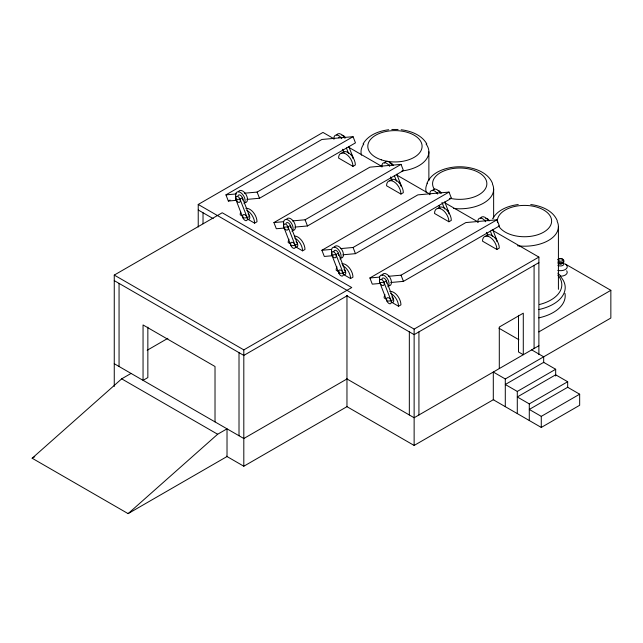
<?xml version="1.0" encoding="UTF-8"?>
<svg xmlns="http://www.w3.org/2000/svg" width="643" height="643" viewBox="0 0 643 643"><rect width="100%" height="100%" fill="white"/><g stroke="black" fill="none" stroke-linecap="round" stroke-linejoin="round"><path stroke-width="0.96" d="M426.96 183.263C429.91 175.981 437.103 171.424 444.329 169.141M363.054 143.96C368.206 134.934 378.872 130.995 388.685 129.741M492.594 218.749C497.746 209.731 508.42 205.784 518.234 204.53M128.11 513.628L217.639 434.242L227.019 428.825L227.019 456.53L128.11 513.628L32.15 458.234L121.68 378.84L131.059 373.422M198.229 227.011L198.229 204.45L322.971 132.426L333.379 138.438M237.106 200.262L228.345 201.05L225.942 194.869L321.902 139.467L353.063 136.678L355.466 142.867L259.507 198.261L246.848 199.394M228.345 201.05L230.073 200.053M240.008 199.153L242.403 197.763L249.605 216.313L247.201 217.696L243.046 218.073L235.852 199.523L240.008 199.153L247.201 217.696M244.444 193.213L257.112 192.08L353.063 136.678M114.261 275.083L222.221 212.761L351.761 287.55L243.81 349.88L114.261 275.083L114.261 386.483M247.828 219.239L254.604 223.145L257.007 221.763A10.175 5.875 60 0 0 253.229 212.278A10.175 5.875 60 0 0 245.867 208.38M352.959 166.36A10.175 5.875 60 0 0 345.765 153.894A10.175 5.875 60 0 0 338.572 158.049L352.959 166.36L355.362 164.978A10.175 5.875 60 0 0 349.864 153.733A10.175 5.875 60 0 0 341.771 153.315M284.118 228.056L276.321 228.747L273.926 222.566L369.886 167.164L401.047 164.383L403.442 170.564L307.483 225.966L294.824 227.1M287.984 226.85L290.387 225.468L297.58 244.01L295.185 245.401L291.03 245.771L283.828 227.22L287.984 226.85L295.185 245.401M292.428 220.911L305.087 219.785L401.047 164.383M295.812 246.936L302.58 250.85L304.983 249.468A10.175 5.875 60 0 0 294.478 236.021M400.943 194.065A10.175 5.875 60 0 0 393.741 181.599A10.175 5.875 60 0 0 386.547 185.755L400.943 194.065L403.338 192.675A10.175 5.875 60 0 0 397.84 181.43A10.175 5.875 60 0 0 389.746 181.013M147.159 350.282L167.863 338.322M333.066 255.665L324.305 256.453L321.902 250.264L417.862 194.869L449.023 192.08L451.426 198.261L355.466 253.663L342.807 254.797M335.967 254.548L338.363 253.165L345.556 271.716L343.161 273.098L339.006 273.468L331.812 254.925L335.967 254.548L343.161 273.098M340.404 248.616L353.063 247.483L449.023 192.08M32.15 458.234L34.754 456.731M343.788 274.641L350.564 278.548L352.959 277.165A10.175 5.875 60 0 0 349.189 267.681A10.175 5.875 60 0 0 341.827 263.783M448.918 221.763A10.175 5.875 60 0 0 441.725 209.296A10.175 5.875 60 0 0 434.523 213.452L448.918 221.763L451.322 220.38A10.175 5.875 60 0 0 445.824 209.128A10.175 5.875 60 0 0 437.73 208.718M380.069 283.45L372.281 284.15L369.886 277.969L465.837 222.566L497.007 219.785L499.402 225.966L403.442 281.369L390.783 282.494M347.445 295.587L243.81 355.418L114.261 280.629M383.943 282.253L386.339 280.862L393.54 299.413L391.137 300.803L386.982 301.173L379.788 282.623L383.943 282.253L391.137 300.803M388.388 276.313L401.047 275.18L497.007 219.785M391.772 302.339L398.539 306.253L400.943 304.862A10.175 5.875 60 0 0 397.165 295.378A10.175 5.875 60 0 0 389.803 291.48M496.902 249.468A10.175 5.875 60 0 0 489.701 237.002A10.175 5.875 60 0 0 482.507 241.157L496.902 249.468L499.298 248.077A10.175 5.875 60 0 0 493.8 236.833A10.175 5.875 60 0 0 485.706 236.415M198.229 204.45L414.132 329.103L538.882 257.079L538.882 354.631M538.882 262.625L414.132 334.641L346.505 295.595M346.963 378.968L243.81 438.518L114.261 363.729M226.424 456.184L243.81 466.223L346.963 406.665L346.963 295.86M538.834 331.901L610.85 290.323L610.85 318.028L505.294 378.968L493.302 372.04L493.302 399.745L541.277 427.442L579.664 405.283L579.664 394.199L567.673 387.279L529.285 409.438L541.277 416.359L579.664 394.199M538.882 345.725L414.132 417.749L346.505 378.695M346.505 406.4L414.132 445.446L493.832 399.432M555.673 369.267L543.681 362.347L505.294 384.506L517.293 391.434L555.673 369.267L555.673 376.018M567.673 381.733L555.673 374.813L517.293 396.972L529.285 403.892L567.673 381.733L567.673 387.6M444.852 168.972C454.464 166.039 464.969 166.039 474.582 168.972M225.942 194.869L236.656 193.905M449.473 198.438L451.426 198.261M273.926 222.566L283.659 221.698M321.902 250.264L331.643 249.396M369.886 277.969L379.619 277.101M391.796 129.46L398.089 129.46M401.2 129.741C411.014 130.995 421.679 134.934 426.839 143.96M530.748 204.53C541.141 205.84 552.876 210.333 557.24 220.653M475.105 169.141C482.322 171.424 489.516 175.989 492.466 183.263M565.76 264.289L610.85 290.323M348.988 147.448L381.074 165.974M396.675 174.984L429.628 194.001M444.369 202.513L478.183 222.036M492.056 230.049L538.882 257.079M498.944 328.211L518.885 339.721M531.681 349.88L543.681 356.809L543.681 362.74M242.749 216.305L240.209 214.842A10.175 5.875 60 0 1 240.715 212.069M290.732 244.002L288.193 242.54A10.175 5.875 60 0 1 288.996 239.188M339.552 272.198L336.168 270.237A10.175 5.875 60 0 1 336.972 266.885M386.692 299.405L384.144 297.942A10.175 5.875 60 0 1 384.956 294.59M198.229 209.988L213.187 218.628M121.68 378.84L217.639 434.242M557.883 273.187L560.375 275.638M492.739 229.655L496.693 239.855M490.336 231.046L492.498 236.608M486.542 232.34L487.981 236.053M444.755 201.958L448.718 212.158M441.998 202.416L444.514 208.903M438.92 205.567L440.005 208.348M396.779 174.253L400.734 184.461M394.376 175.643L396.538 181.205M390.582 176.938L392.021 180.651M401.047 275.18L403.442 281.369M348.795 146.556L352.758 156.755M346.4 147.938L348.562 153.508M342.606 149.24L344.045 152.946M353.063 247.483L355.466 253.663M305.087 219.785L307.483 225.966M257.112 192.08L259.507 198.261M558.413 226.609L558.413 289.326M541.277 416.359L541.277 427.442M534.084 265.39L534.084 348.498M529.285 403.892L529.285 420.514M518.491 315.351L518.491 351.954L523.289 354.727L523.289 313.173L499.298 327.03L499.298 368.576M517.293 391.434L517.293 413.594M505.294 378.968L505.294 406.665M493.639 189.219L493.639 218.081M428.873 151.82L428.873 180.691M418.931 331.876L418.931 414.976M414.132 329.103L414.132 445.446M409.334 331.876L409.334 414.976M243.81 349.88L243.81 466.223M239.011 352.645L239.011 435.753M215.019 421.904L215.019 366.502L143.051 324.948L143.051 380.351L147.85 377.578L147.85 327.126M203.027 212.761L203.027 223.772M119.059 283.394L119.059 366.502M563.581 261.026A3.392 1.961 0 0 1 562.247 263.477A3.392 1.961 0 0 1 557.867 263.059M557.867 259.45A3.392 1.961 0 0 1 562.794 259.282A3.392 1.961 0 0 1 562.794 262.127A3.392 1.961 0 0 1 557.867 261.958M562.842 262.641A2.371 1.366 0 0 1 561.05 263.968A2.371 1.366 0 0 1 558.381 263.284M566.7 270.759A6.784 3.914 0 0 1 560.471 276.233M564.819 263.767A6.784 3.914 0 0 1 566.25 268.83A6.784 3.914 0 0 1 557.778 270.373M562.987 262.69A3.392 1.961 0 0 1 562.689 265.495A3.392 1.961 0 0 1 557.851 265.254M426.076 144.04A33.926 19.587 0 0 1 401.899 170.99M361.519 155.172A33.926 19.587 0 0 1 363.809 144.04M492.377 183.914A33.926 19.587 0 0 1 453.62 208.485M426.293 192.57A33.926 19.587 0 0 1 427.386 183.271M434.29 189.155A27.143 15.673 0 0 1 456.49 168.12A27.143 15.673 0 0 1 486.663 185.538A27.143 15.673 0 0 1 450.221 198.357M564.98 293.433A40.71 23.502 0 0 1 538.762 317.875M560.085 276.144A40.71 23.502 0 0 1 538.762 309.564M557.835 275.116A37.318 21.54 0 0 1 539.429 304.525M557.143 221.305A33.926 19.587 0 0 1 517.535 245.787M497.489 222.671A27.143 15.673 0 0 1 533.883 206.371A27.143 15.673 0 0 1 543.222 232.412A27.143 15.673 0 0 1 498.606 225.797M248.085 213.958A3.392 1.961 60 0 1 249.805 217.704A3.392 1.961 60 0 1 247.917 219.223M246.759 210.341A10.175 5.875 60 0 1 254.604 223.145M238.063 195.737A3.392 1.961 60 0 1 241.029 195.705A3.392 1.961 60 0 1 242.644 200.005M236.351 198.759A6.784 3.914 60 0 1 237.275 191.911A6.784 3.914 60 0 1 243.721 195.994A6.784 3.914 60 0 1 244.027 203.614M238.312 191.839A6.784 3.914 60 0 1 246.156 194.676A6.784 3.914 60 0 1 244.509 202.738M351.239 154.4A3.392 1.961 60 0 1 352.935 158.435M341.996 135.36A3.392 1.961 60 0 1 345.468 137.988M338.765 137.723A3.392 1.961 60 0 1 338.949 137.28M341.537 137.321A3.392 1.961 60 0 1 341.706 137.465M336.675 135.054A6.784 3.914 60 0 1 344.632 138.1M333.95 139.354A6.784 3.914 60 0 1 336.289 134.982A6.784 3.914 60 0 1 341.738 138.655M384.53 163.049A6.784 3.914 60 0 1 392.375 165.38M381.934 167.051A6.784 3.914 60 0 1 384.265 162.679A6.784 3.914 60 0 1 389.722 166.36M389.979 163.065A3.392 1.961 60 0 1 393.347 165.468M389.345 164.897A3.392 1.961 60 0 1 389.682 165.163M399.215 182.098A3.392 1.961 60 0 1 400.919 186.132M283.852 225.138A6.784 3.914 60 0 1 285.805 219.48A6.784 3.914 60 0 1 291.93 224.118A6.784 3.914 60 0 1 292.002 231.311M286.296 219.536A6.784 3.914 60 0 1 294.02 222.165A6.784 3.914 60 0 1 292.798 230.459M286.039 223.434A3.392 1.961 60 0 1 289.012 223.41A3.392 1.961 60 0 1 290.62 227.702M294.743 238.047A10.175 5.875 60 0 1 302.58 250.85M296.061 241.655A3.392 1.961 60 0 1 297.789 245.313A3.392 1.961 60 0 1 296.061 246.968M432.506 190.754A6.784 3.914 60 0 1 440.351 193.085M429.91 194.749A6.784 3.914 60 0 1 432.241 190.384A6.784 3.914 60 0 1 437.698 194.057M438.245 190.706A3.392 1.961 60 0 1 441.323 193.173M437.328 192.595A3.392 1.961 60 0 1 437.666 192.86M447.198 209.803A3.392 1.961 60 0 1 448.894 213.83M332.134 253.72A6.784 3.914 60 0 1 333.412 247.258A6.784 3.914 60 0 1 339.761 251.534A6.784 3.914 60 0 1 339.986 259.016M334.272 247.242A6.784 3.914 60 0 1 341.867 249.661A6.784 3.914 60 0 1 341.087 258.148M333.902 251.646A3.392 1.961 60 0 1 336.819 250.963A3.392 1.961 60 0 1 338.556 255.568M342.719 265.744A10.175 5.875 60 0 1 350.564 278.548M344.045 269.361A3.392 1.961 60 0 1 345.757 273.203A3.392 1.961 60 0 1 343.708 274.561M391.852 296.913A3.392 1.961 60 0 1 393.741 300.707A3.392 1.961 60 0 1 391.852 302.323M390.695 293.449A10.175 5.875 60 0 1 398.539 306.253M381.886 279.351A3.392 1.961 60 0 1 384.715 278.596A3.392 1.961 60 0 1 386.58 283.105M379.691 280.099A6.784 3.914 60 0 1 385.173 276.136A6.784 3.914 60 0 1 387.962 286.714M382.03 275.558A6.784 3.914 60 0 1 389.971 277.567A6.784 3.914 60 0 1 388.123 285.789M495.174 237.5A3.392 1.961 60 0 1 496.878 241.535M485.803 218.516A3.392 1.961 60 0 1 489.307 220.87M485.135 220.179A3.392 1.961 60 0 1 485.642 220.565M480.61 218.154A6.784 3.914 60 0 1 488.334 220.782M477.894 222.454A6.784 3.914 60 0 1 480.225 218.081A6.784 3.914 60 0 1 485.674 221.755M559.193 261.026A2.371 1.366 0 0 0 562.842 259.941A2.371 1.366 0 0 0 559.386 258.655A2.371 1.366 0 0 0 559.193 261.026M381.371 159.85A27.143 15.673 0 0 0 422.089 146.282A27.143 15.673 0 0 0 381.371 132.707A27.143 15.673 0 0 0 381.371 159.85M242.652 216.771A3.392 1.961 60 0 0 246.582 220.605A3.392 1.961 60 0 0 245.795 215.445A3.392 1.961 60 0 0 242.652 216.771M235.587 198.574A3.392 1.961 60 0 0 239.542 202.32A3.392 1.961 60 0 0 238.657 197.12A3.392 1.961 60 0 0 235.587 198.574M283.563 226.272A3.392 1.961 60 0 0 287.517 230.017A3.392 1.961 60 0 0 286.641 224.817A3.392 1.961 60 0 0 283.563 226.272M290.636 244.477A3.392 1.961 60 0 0 294.558 248.311A3.392 1.961 60 0 0 293.771 243.142A3.392 1.961 60 0 0 290.636 244.477M331.539 253.969A3.392 1.961 60 0 0 335.501 257.714A3.392 1.961 60 0 0 334.617 252.522A3.392 1.961 60 0 0 331.539 253.969M338.612 272.174A3.392 1.961 60 0 0 342.534 276.008A3.392 1.961 60 0 0 341.754 270.848A3.392 1.961 60 0 0 338.612 272.174M386.588 299.871A3.392 1.961 60 0 0 390.518 303.713A3.392 1.961 60 0 0 389.73 298.545A3.392 1.961 60 0 0 386.588 299.871M379.523 281.674A3.392 1.961 60 0 0 383.477 285.42A3.392 1.961 60 0 0 382.593 280.219A3.392 1.961 60 0 0 379.523 281.674"/></g></svg>
